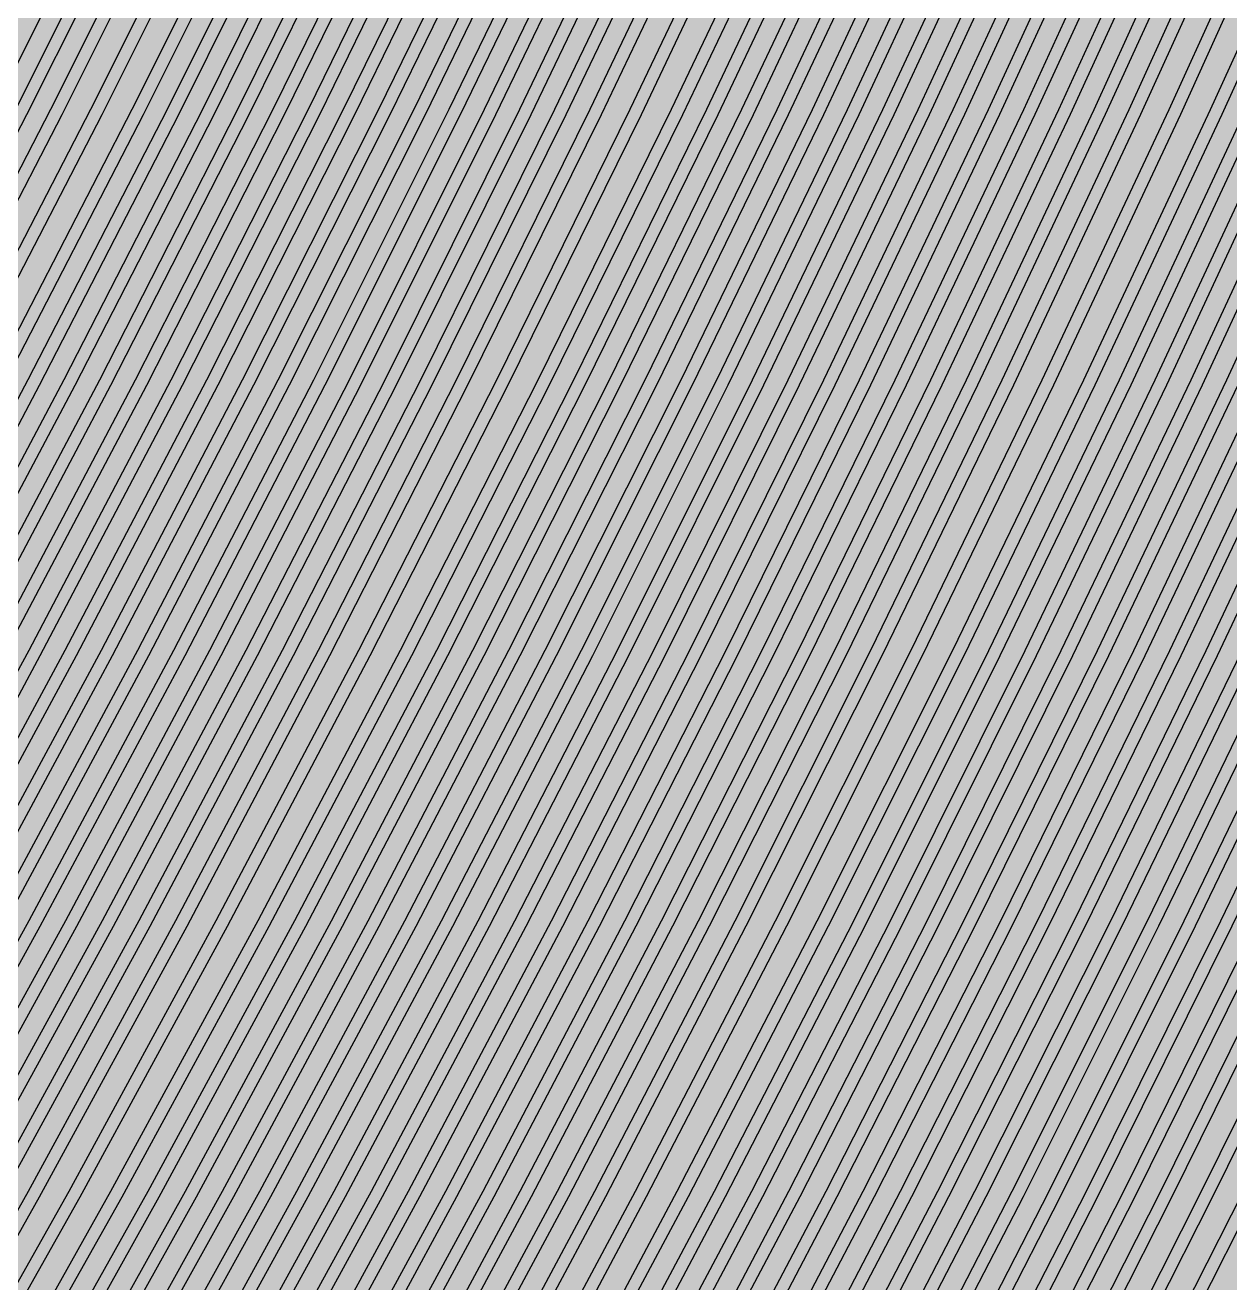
# Model space of a CAD drawing. Header units: metres. Extents: x -7231 to 10969, y -37556 to 1873.
# Drawn here: x -249.8 to -53.7, y -1606.2 to -1401.5 of the extents above; entities that cross this region are included whole.
import ezdxf

# ---------------------------------------------------------------- set-up
doc = ezdxf.new("R2010")
doc.units = ezdxf.units.M
doc.layers.add('Metal1', color=4, linetype='CONTINUOUS')
doc.layers.add('Polyimide', color=7, linetype='CONTINUOUS')

msp = doc.modelspace()

# ---------------------------------------------------------------- hatches: boundary and pattern name
at = {"layer": 'Polyimide'}
msp.add_hatch(color=7, dxfattribs=at).paths.add_polyline_path([(4065.69, -468), (4066.67, -501.99), (4068.51, -535.99), (4071.41, -569.99), (4075.54, -603.99), (4081.04, -637.99), (4088.01, -671.99), (4096.52, -705.98), (4106.62, -739.98), (4118.33, -773.98), (4131.63, -807.98), (4146.49, -841.98), (4162.87, -875.98), (4180.68, -909.97), (4199.83, -943.97), (4220.22, -977.97), (4241.73, -1011.97), (4264.21, -1045.97), (4287.52, -1079.96), (4311.51, -1113.96), (4336.01, -1147.96), (4360.86, -1181.96), (4385.88, -1215.96), (4410.89, -1249.96), (4435.74, -1283.95), (4460.24, -1317.95), (4484.23, -1351.95), (4507.54, -1385.95), (4530.02, -1419.95), (4551.53, -1453.94), (4571.92, -1487.94), (4591.07, -1521.94), (4608.88, -1555.94), (4625.26, -1589.94), (4640.12, -1623.94), (4653.42, -1657.93), (4665.13, -1691.93), (4675.23, -1725.93), (4683.74, -1759.93), (4690.71, -1793.93), (4696.21, -1827.93), (4700.34, -1861.92), (4703.24, -1895.92), (4705.08, -1929.92), (4706.06, -1963.92), (4706.44, -1997.92), (4706.5, -2031.91), (4706.5, -4793.02), (4709.95, -4838.39), (4720.22, -4882.71), (4737.08, -4924.98), (4760.13, -4964.2), (4788.85, -4999.49), (4822.58, -5030.03), (4860.53, -5055.12), (4901.85, -5074.18), (4901.85, -5074.18), (4970.68, -5105.23), (5034.7, -5145.26), (5092.76, -5193.54), (5143.8, -5249.19), (5186.89, -5311.2), (5221.24, -5378.44), (5246.23, -5449.69), (5261.41, -5523.66), (5266.5, -5599), (5261.41, -5674.34), (5246.23, -5748.31), (5221.24, -5819.56), (5186.89, -5886.8), (5143.8, -5948.81), (5092.76, -6004.46), (5034.7, -6052.74), (4970.68, -6092.77), (4901.85, -6123.82), (4860.53, -6142.88), (4822.58, -6167.97), (4788.85, -6198.51), (4760.13, -6233.8), (4737.08, -6273.02), (4720.22, -6315.29), (4709.95, -6359.61), (4706.5, -6404.98), (4706.5, -9221.52), (4709.95, -9266.88), (4720.22, -9311.21), (4737.08, -9353.47), (4760.13, -9392.7), (4788.85, -9427.98), (4822.58, -9458.52), (4860.53, -9483.61), (4901.85, -9502.67), (4970.68, -9533.72), (5034.7, -9573.75), (5092.76, -9622.03), (5143.8, -9677.68), (5186.89, -9739.69), (5221.24, -9806.94), (5246.23, -9878.19), (5261.41, -9952.16), (5266.5, -10027.49), (5261.41, -10102.83), (5246.23, -10176.8), (5221.24, -10248.05), (5186.89, -10315.3), (5143.8, -10377.31), (5092.76, -10432.96), (5034.7, -10481.24), (4970.68, -10521.27), (4901.85, -10552.32), (4860.53, -10571.38), (4822.58, -10596.46), (4788.85, -10627), (4760.13, -10662.29), (4737.08, -10701.52), (4720.22, -10743.78), (4709.95, -10788.1), (4706.5, -10833.47), (4706.5, -13650.01), (4709.95, -13695.38), (4720.22, -13739.7), (4737.08, -13781.96), (4760.13, -13821.19), (4788.85, -13856.48), (4822.58, -13887.02), (4860.53, -13912.11), (4901.85, -13931.17), (4970.68, -13962.22), (5034.7, -14002.25), (5092.76, -14050.53), (5143.8, -14106.18), (5186.89, -14168.19), (5221.24, -14235.43), (5246.23, -14306.68), (5261.41, -14380.65), (5266.5, -14455.99), (5261.41, -14531.33), (5246.23, -14605.29), (5221.24, -14676.55), (5186.89, -14743.79), (5143.8, -14805.8), (5092.76, -14861.45), (5034.7, -14909.73), (4970.68, -14949.76), (4901.85, -14980.81), (4860.53, -14999.87), (4822.58, -15024.96), (4788.85, -15055.5), (4760.13, -15090.79), (4737.08, -15130.01), (4720.22, -15172.27), (4709.95, -15216.6), (4706.5, -15261.97), (4706.5, -15455.99), (4720.95, -15750.04), (4764.14, -16041.26), (4835.68, -16326.84), (4934.86, -16604.04), (5060.74, -16870.18), (5212.09, -17122.7), (5387.47, -17359.17), (5585.18, -17577.31), (5803.32, -17775.02), (6039.79, -17950.4), (6292.31, -18101.75), (6558.45, -18227.63), (6835.65, -18326.81), (7121.23, -18398.34), (7412.45, -18441.54), (7706.5, -18455.99), (9969.01, -18455.99), (10047.42, -18459.84), (10125.08, -18471.36), (10201.23, -18490.44), (10275.15, -18516.89), (10346.12, -18550.45), (10413.46, -18590.81), (10476.52, -18637.58), (10534.69, -18690.3), (10587.41, -18748.47), (10634.18, -18811.53), (10674.54, -18878.87), (10708.11, -18949.84), (10734.56, -19023.76), (10753.63, -19099.92), (10765.15, -19177.58), (10769.01, -19255.99), (10769.01, -20895.8), (10730.24, -20951.41), (10694.6, -21009.08), (10662.21, -21068.63), (10633.17, -21129.89), (10607.55, -21192.66), (10585.45, -21256.74), (10566.93, -21321.96), (10552.05, -21388.09), (10540.84, -21454.95), (10533.35, -21522.33), (10529.6, -21590.02), (10529.6, -21657.81), (10533.35, -21725.5), (10540.84, -21792.87), (10552.05, -21859.73), (10566.93, -21925.87), (10585.45, -21991.08), (10607.55, -22055.17), (10633.17, -22117.94), (10662.21, -22179.19), (10694.6, -22238.74), (10730.24, -22296.41), (10769.01, -22352.03), (10769.01, -32454.24), (10728.74, -32510.49), (10691.72, -32568.92), (10658.05, -32629.35), (10627.85, -32691.58), (10601.2, -32755.42), (10578.21, -32820.67), (10558.93, -32887.1), (10543.44, -32954.52), (10531.77, -33022.71), (10523.97, -33091.44), (10520.07, -33160.51), (10520.07, -33229.69), (10523.97, -33298.75), (10531.77, -33367.49), (10543.44, -33435.67), (10558.93, -33503.09), (10578.21, -33569.53), (10601.2, -33634.77), (10627.85, -33698.61), (10658.05, -33760.85), (10691.72, -33821.28), (10728.74, -33879.71), (10769.01, -33935.96), (10769.01, -36556), (10765.15, -36634.41), (10753.63, -36712.07), (10734.56, -36788.23), (10708.11, -36862.15), (10674.54, -36933.12), (10634.18, -37000.46), (10587.41, -37063.51), (10534.69, -37121.69), (10476.52, -37174.41), (10413.46, -37221.18), (10346.12, -37261.54), (10275.15, -37295.1), (10201.23, -37321.55), (10125.08, -37340.63), (10047.42, -37352.15), (9969.01, -37356), (-6231.01, -37356), (-6309.42, -37352.15), (-6387.08, -37340.63), (-6463.23, -37321.55), (-6537.15, -37295.1), (-6608.12, -37261.54), (-6675.46, -37221.18), (-6738.52, -37174.41), (-6796.69, -37121.69), (-6849.41, -37063.51), (-6896.18, -37000.46), (-6936.54, -36933.12), (-6970.11, -36862.15), (-6996.56, -36788.23), (-7015.63, -36712.07), (-7027.15, -36634.41), (-7031.01, -36556), (-7031.01, -33936), (-6990.74, -33879.75), (-6953.7, -33821.31), (-6920.03, -33760.88), (-6889.82, -33698.64), (-6863.18, -33634.8), (-6840.18, -33569.55), (-6820.9, -33503.11), (-6805.4, -33435.69), (-6793.74, -33367.49), (-6785.94, -33298.75), (-6782.03, -33229.68), (-6782.03, -33160.5), (-6785.94, -33091.43), (-6793.74, -33022.69), (-6805.4, -32954.5), (-6820.9, -32887.07), (-6840.18, -32820.63), (-6863.18, -32755.39), (-6889.82, -32691.54), (-6920.03, -32629.3), (-6953.7, -32568.87), (-6990.74, -32510.43), (-7031.01, -32454.18), (-7031.01, -22364.83), (-6990.74, -22308.58), (-6953.7, -22250.14), (-6920.03, -22189.71), (-6889.82, -22127.47), (-6863.18, -22063.62), (-6840.18, -21998.38), (-6820.9, -21931.94), (-6805.4, -21864.51), (-6793.74, -21796.32), (-6785.94, -21727.58), (-6782.03, -21658.51), (-6782.03, -21589.33), (-6785.94, -21520.26), (-6793.74, -21451.52), (-6805.4, -21383.32), (-6820.9, -21315.9), (-6840.18, -21249.46), (-6863.18, -21184.21), (-6889.82, -21120.37), (-6920.03, -21058.13), (-6953.7, -20997.7), (-6990.74, -20939.26), (-7031.01, -20883.01), (-7031.01, -19255.99), (-7027.15, -19177.58), (-7015.63, -19099.92), (-6996.56, -19023.76), (-6970.11, -18949.84), (-6936.54, -18878.87), (-6896.18, -18811.53), (-6849.41, -18748.47), (-6796.69, -18690.3), (-6738.52, -18637.58), (-6675.46, -18590.81), (-6608.12, -18550.45), (-6537.15, -18516.89), (-6463.23, -18490.44), (-6387.08, -18471.36), (-6309.42, -18459.84), (-6231.01, -18455.99), (-3968.5, -18455.99), (-3674.45, -18441.54), (-3383.23, -18398.34), (-3097.65, -18326.81), (-2820.45, -18227.63), (-2554.31, -18101.75), (-2301.79, -17950.4), (-2065.32, -17775.02), (-1847.18, -17577.31), (-1649.47, -17359.17), (-1474.09, -17122.7), (-1322.74, -16870.18), (-1196.86, -16604.04), (-1097.68, -16326.84), (-1026.14, -16041.26), (-982.95, -15750.04), (-968.5, -15455.99), (-968.5, -15261.97), (-971.95, -15216.6), (-982.22, -15172.27), (-999.08, -15130.01), (-1022.13, -15090.79), (-1050.85, -15055.5), (-1084.58, -15024.96), (-1122.53, -14999.87), (-1163.85, -14980.81), (-1232.68, -14949.76), (-1296.7, -14909.73), (-1354.76, -14861.45), (-1405.8, -14805.8), (-1448.89, -14743.79), (-1483.24, -14676.55), (-1508.23, -14605.29), (-1523.41, -14531.33), (-1528.5, -14455.99), (-1523.41, -14380.65), (-1508.23, -14306.68), (-1483.24, -14235.43), (-1448.89, -14168.19), (-1405.8, -14106.18), (-1354.76, -14050.53), (-1296.7, -14002.25), (-1232.68, -13962.22), (-1163.85, -13931.17), (-1122.53, -13912.11), (-1084.58, -13887.02), (-1050.85, -13856.48), (-1022.13, -13821.19), (-999.08, -13781.96), (-982.22, -13739.7), (-971.95, -13695.38), (-968.5, -13650.01), (-968.5, -12309.64), (-971.95, -12264.27), (-982.22, -12219.94), (-999.08, -12177.68), (-1022.13, -12138.46), (-1050.85, -12103.17), (-1084.58, -12072.63), (-1122.53, -12047.54), (-1163.85, -12028.48), (-1232.68, -11997.43), (-1296.7, -11957.4), (-1354.76, -11909.12), (-1405.8, -11853.47), (-1448.89, -11791.46), (-1483.24, -11724.22), (-1508.23, -11652.96), (-1523.41, -11579), (-1528.5, -11503.66), (-1523.41, -11428.32), (-1508.23, -11354.35), (-1483.24, -11283.1), (-1448.89, -11215.86), (-1405.8, -11153.85), (-1354.76, -11098.2), (-1296.7, -11049.92), (-1232.68, -11009.89), (-1163.85, -10978.84), (-1122.53, -10959.78), (-1084.58, -10934.69), (-1050.85, -10904.15), (-1022.13, -10868.86), (-999.08, -10829.63), (-982.22, -10787.37), (-971.95, -10743.05), (-968.5, -10697.68), (-968.5, -9357.31), (-971.95, -9311.94), (-982.22, -9267.62), (-999.08, -9225.35), (-1022.13, -9186.13), (-1050.85, -9150.84), (-1084.58, -9120.3), (-1122.53, -9095.21), (-1163.85, -9076.15), (-1163.85, -9076.15), (-1232.68, -9045.1), (-1296.7, -9005.07), (-1354.76, -8956.79), (-1405.8, -8901.14), (-1448.89, -8839.13), (-1483.24, -8771.89), (-1508.23, -8700.64), (-1523.41, -8626.67), (-1528.5, -8551.33), (-1523.41, -8475.99), (-1508.23, -8402.02), (-1483.24, -8330.77), (-1448.89, -8263.53), (-1405.8, -8201.52), (-1354.76, -8145.87), (-1296.7, -8097.59), (-1232.68, -8057.56), (-1163.85, -8026.51), (-1163.85, -8026.51), (-1122.53, -8007.45), (-1084.58, -7982.36), (-1050.85, -7951.82), (-1022.13, -7916.53), (-999.08, -7877.31), (-982.22, -7835.04), (-971.95, -7790.72), (-968.5, -7745.35), (-968.5, -6404.98), (-971.95, -6359.61), (-982.22, -6315.29), (-999.08, -6273.02), (-1022.13, -6233.8), (-1050.85, -6198.51), (-1084.58, -6167.97), (-1122.53, -6142.88), (-1163.85, -6123.82), (-1163.85, -6123.82), (-1232.68, -6092.77), (-1296.7, -6052.74), (-1354.76, -6004.46), (-1405.8, -5948.81), (-1448.89, -5886.8), (-1483.24, -5819.56), (-1508.23, -5748.31), (-1523.41, -5674.34), (-1528.5, -5599), (-1523.41, -5523.66), (-1508.23, -5449.69), (-1483.24, -5378.44), (-1448.89, -5311.2), (-1405.8, -5249.19), (-1354.76, -5193.54), (-1296.7, -5145.26), (-1232.68, -5105.23), (-1163.85, -5074.18), (-1163.85, -5074.18), (-1122.53, -5055.12), (-1084.58, -5030.03), (-1050.85, -4999.49), (-1022.13, -4964.2), (-999.08, -4924.98), (-982.22, -4882.71), (-971.95, -4838.39), (-968.5, -4793.02), (-968.5, -2031.91), (-968.44, -1997.92), (-968.06, -1963.92), (-967.05, -1929.92), (-965.18, -1895.92), (-962.22, -1861.92), (-958.01, -1827.93), (-952.41, -1793.93), (-945.31, -1759.93), (-936.64, -1725.93), (-926.35, -1691.93), (-914.43, -1657.93), (-900.88, -1623.94), (-885.74, -1589.94), (-869.05, -1555.94), (-850.91, -1521.94), (-831.4, -1487.94), (-810.63, -1453.94), (-788.72, -1419.95), (-765.82, -1385.95), (-742.07, -1351.95), (-717.63, -1317.95), (-692.67, -1283.95), (-667.36, -1249.96), (-641.88, -1215.96), (-616.39, -1181.96), (-591.08, -1147.96), (-566.12, -1113.96), (-541.68, -1079.96), (-517.93, -1045.97), (-495.03, -1011.97), (-473.12, -977.97), (-452.35, -943.97), (-432.84, -909.97), (-414.7, -875.98), (-398.01, -841.98), (-382.87, -807.98), (-369.32, -773.98), (-357.4, -739.98), (-347.11, -705.98), (-338.44, -671.99), (-331.34, -637.99), (-325.74, -603.99), (-321.53, -569.99), (-318.57, -535.99), (-316.7, -501.99), (-315.69, -468), (-315.31, -434), (-315.25, -400), (-315.25, 401), (-315.25, 451), (-315.25, 1644), (-270.25, 1644), (-270.03, 1637.13), (-269.35, 1630.29), (-268.23, 1623.52), (-266.67, 1616.82), (-264.68, 1610.25), (-262.26, 1603.82), (-259.42, 1597.56), (-256.18, 1591.5), (-252.55, 1585.67), (-248.55, 1580.08), (-244.19, 1574.77), (-239.5, 1569.75), (-234.48, 1565.06), (-229.17, 1560.7), (-223.58, 1556.7), (-217.75, 1553.07), (-211.69, 1549.83), (-205.43, 1546.99), (-199, 1544.57), (-192.43, 1542.58), (-185.73, 1541.02), (-178.96, 1539.9), (-172.12, 1539.22), (-165.25, 1539), (-158.38, 1539.22), (-151.54, 1539.9), (-144.77, 1541.02), (-138.07, 1542.58), (-131.5, 1544.57), (-125.07, 1546.99), (-118.81, 1549.83), (-112.75, 1553.07), (-106.92, 1556.7), (-101.33, 1560.7), (-96.02, 1565.06), (-91, 1569.75), (-86.31, 1574.77), (-81.95, 1580.08), (-77.95, 1585.67), (-74.32, 1591.5), (-71.08, 1597.56), (-68.24, 1603.82), (-65.82, 1610.25), (-63.83, 1616.82), (-62.27, 1623.52), (-61.15, 1630.29), (-60.47, 1637.13), (-60.25, 1644), (1853, 1644), (1853, 1573), (3815.25, 1573), (3815.46, 1579.54), (3816.11, 1586.05), (3817.17, 1592.51), (3818.66, 1598.88), (3820.56, 1605.14), (3822.86, 1611.27), (3825.56, 1617.23), (3828.65, 1623), (3832.1, 1628.56), (3835.91, 1633.88), (3840.07, 1638.93), (3844.54, 1643.71), (3849.32, 1648.18), (3854.37, 1652.34), (3859.69, 1656.15), (3865.25, 1659.6), (3871.02, 1662.69), (3876.98, 1665.39), (3883.11, 1667.69), (3889.37, 1669.59), (3895.74, 1671.08), (3902.2, 1672.14), (3908.71, 1672.79), (3915.25, 1673), (3921.79, 1672.79), (3928.3, 1672.14), (3934.76, 1671.08), (3941.13, 1669.59), (3947.39, 1667.69), (3953.52, 1665.39), (3959.48, 1662.69), (3965.25, 1659.6), (3970.81, 1656.15), (3976.13, 1652.34), (3981.18, 1648.18), (3985.96, 1643.71), (3990.43, 1638.93), (3994.59, 1633.88), (3998.4, 1628.56), (4001.85, 1623), (4004.94, 1617.23), (4007.64, 1611.27), (4009.94, 1605.14), (4011.84, 1598.88), (4013.33, 1592.51), (4014.39, 1586.05), (4015.04, 1579.54), (4015.25, 1573), (4065.25, 1573), (4065.25, 451), (4065.25, 401), (4065.25, -400), (4065.31, -434), (4065.69, -468)])

# ---------------------------------------------------------------- linework, layer by layer
at = {"layer": 'Metal1'}
for points in [[(-627.5, -16631.91), (-627.5, -2031.62), (-598.87, -1987.35), (-570.41, -1943.33), (-541.94, -1899.31), (-513.48, -1855.3), (-485.01, -1811.28), (-456.55, -1767.26), (-428.14, -1723.24), (-400.42, -1679.24), (-373.54, -1635.23), (-347.49, -1591.22), (-322.25, -1547.21), (-297.82, -1503.21), (-274.18, -1459.2), (-251.33, -1415.19), (-229.25, -1371.19)], [(-620.5, -16631.91), (-620.5, -2031.62), (-591.97, -1987.35), (-563.6, -1943.33), (-535.23, -1899.32), (-506.86, -1855.3), (-478.49, -1811.28), (-450.12, -1767.26), (-421.81, -1723.24), (-394.19, -1679.24), (-367.4, -1635.23), (-341.43, -1591.22), (-316.28, -1547.21), (-291.93, -1503.21), (-268.37, -1459.2), (-245.6, -1415.19), (-223.59, -1371.19)], [(-613.5, -16631.91), (-613.5, -2031.62), (-585.01, -1987.35), (-556.68, -1943.34), (-528.35, -1899.32), (-500.02, -1855.3), (-471.68, -1811.28), (-443.35, -1767.26), (-415.08, -1723.25), (-387.49, -1679.24), (-360.74, -1635.23), (-334.81, -1591.22), (-309.69, -1547.22), (-285.38, -1503.21), (-261.85, -1459.2), (-239.1, -1415.19), (-217.13, -1371.19)], [(-606.5, -16631.91), (-606.5, -2031.62), (-578.03, -1987.35), (-549.72, -1943.34), (-521.41, -1899.32), (-493.09, -1855.3), (-464.78, -1811.28), (-436.47, -1767.26), (-408.22, -1723.25), (-380.65, -1679.24), (-353.91, -1635.23), (-328, -1591.22), (-302.9, -1547.22), (-278.6, -1503.21), (-255.09, -1459.2), (-232.36, -1415.2), (-210.39, -1371.19)], [(-599.5, -16631.91), (-599.5, -2031.62), (-571.13, -1987.36), (-542.91, -1943.34), (-514.69, -1899.32), (-486.48, -1855.3), (-458.26, -1811.28), (-430.05, -1767.26), (-401.89, -1723.25), (-374.41, -1679.24), (-347.77, -1635.23), (-321.94, -1591.22), (-296.93, -1547.22), (-272.71, -1503.21), (-249.28, -1459.2), (-226.62, -1415.2), (-204.74, -1371.19)], [(-592.5, -16631.91), (-592.5, -2031.62), (-564.22, -1987.36), (-536.1, -1943.34), (-507.98, -1899.32), (-479.86, -1855.3), (-451.74, -1811.28), (-423.62, -1767.26), (-395.56, -1723.25), (-368.18, -1679.24), (-341.62, -1635.23), (-315.88, -1591.23), (-290.95, -1547.22), (-266.82, -1503.21), (-243.47, -1459.2), (-220.89, -1415.2), (-199.08, -1371.19)], [(-585.5, -16631.91), (-585.5, -2031.62), (-557.32, -1987.36), (-529.29, -1943.34), (-501.27, -1899.32), (-473.25, -1855.3), (-445.22, -1811.28), (-417.2, -1767.26), (-389.23, -1723.25), (-361.94, -1679.24), (-335.48, -1635.23), (-309.83, -1591.23), (-284.98, -1547.22), (-260.93, -1503.21), (-237.66, -1459.21), (-215.16, -1415.2), (-193.42, -1371.19)], [(-578.5, -16631.91), (-578.5, -2031.62), (-550.42, -1987.36), (-522.49, -1943.34), (-494.56, -1899.32), (-466.63, -1855.3), (-438.7, -1811.28), (-410.77, -1767.27), (-382.9, -1723.25), (-355.71, -1679.24), (-329.33, -1635.24), (-303.77, -1591.23), (-279.01, -1547.22), (-255.04, -1503.21), (-231.85, -1459.21), (-209.43, -1415.2), (-187.76, -1371.19)], [(-571.5, -16631.91), (-571.5, -2031.63), (-543.51, -1987.36), (-515.68, -1943.34), (-487.85, -1899.32), (-460.01, -1855.3), (-432.18, -1811.28), (-404.35, -1767.27), (-376.58, -1723.25), (-349.47, -1679.24), (-323.19, -1635.24), (-297.72, -1591.23), (-273.04, -1547.22), (-249.15, -1503.21), (-226.04, -1459.21), (-203.69, -1415.2), (-182.1, -1371.19)], [(-564.5, -16631.91), (-564.5, -2031.63), (-536.61, -1987.36), (-508.87, -1943.34), (-481.14, -1899.32), (-453.4, -1855.31), (-425.66, -1811.29), (-397.93, -1767.27), (-370.25, -1723.25), (-343.24, -1679.24), (-317.04, -1635.24), (-291.66, -1591.23), (-267.07, -1547.22), (-243.26, -1503.22), (-220.23, -1459.21), (-197.96, -1415.2), (-176.44, -1371.2)], [(-557.5, -16631.91), (-557.5, -2031.63), (-529.71, -1987.36), (-502.07, -1943.34), (-474.42, -1899.33), (-446.78, -1855.31), (-419.14, -1811.29), (-391.5, -1767.27), (-363.92, -1723.25), (-337, -1679.25), (-310.9, -1635.24), (-285.6, -1591.23), (-261.1, -1547.22), (-237.37, -1503.22), (-214.42, -1459.21), (-192.23, -1415.2), (-170.78, -1371.2)], [(-550.5, -16631.91), (-550.5, -2031.63), (-522.8, -1987.37), (-495.26, -1943.35), (-467.71, -1899.33), (-440.17, -1855.31), (-412.62, -1811.29), (-385.08, -1767.27), (-357.59, -1723.26), (-330.77, -1679.25), (-304.76, -1635.24), (-279.55, -1591.23), (-255.13, -1547.23), (-231.48, -1503.22), (-208.61, -1459.21), (-186.49, -1415.2), (-165.13, -1371.2)], [(-543.5, -16631.91), (-543.5, -2031.63), (-515.9, -1987.37), (-488.45, -1943.35), (-461, -1899.33), (-433.55, -1855.31), (-406.1, -1811.29), (-378.65, -1767.27), (-351.26, -1723.26), (-324.53, -1679.25), (-298.61, -1635.24), (-273.49, -1591.23), (-249.15, -1547.23), (-225.59, -1503.22), (-202.8, -1459.21), (-180.76, -1415.21), (-159.47, -1371.2)], [(-536.5, -16631.91), (-536.5, -2031.63), (-509, -1987.37), (-481.64, -1943.35), (-454.29, -1899.33), (-426.94, -1855.31), (-399.58, -1811.29), (-372.23, -1767.27), (-344.94, -1723.26), (-318.3, -1679.25), (-292.47, -1635.24), (-267.43, -1591.24), (-243.18, -1547.23), (-219.71, -1503.22), (-196.99, -1459.21), (-175.03, -1415.21), (-153.81, -1371.2)], [(-529.5, -16631.91), (-529.5, -2031.63), (-502.09, -1987.37), (-474.84, -1943.35), (-447.58, -1899.33), (-420.32, -1855.31), (-393.06, -1811.29), (-365.81, -1767.27), (-338.61, -1723.26), (-312.06, -1679.25), (-286.32, -1635.24), (-261.38, -1591.24), (-237.21, -1547.23), (-213.82, -1503.22), (-191.18, -1459.22), (-169.3, -1415.21), (-148.15, -1371.2)], [(-522.5, -16631.91), (-522.5, -2031.63), (-495.19, -1987.37), (-468.03, -1943.35), (-440.87, -1899.33), (-413.71, -1855.31), (-386.54, -1811.29), (-359.38, -1767.28), (-332.28, -1723.26), (-305.83, -1679.25), (-280.18, -1635.25), (-255.32, -1591.24), (-231.24, -1547.23), (-207.93, -1503.22), (-185.37, -1459.22), (-163.56, -1415.21), (-142.49, -1371.2)], [(-515.5, -16631.91), (-515.5, -2031.63), (-488.29, -1987.37), (-461.22, -1943.35), (-434.15, -1899.33), (-407.09, -1855.31), (-380.02, -1811.3), (-352.96, -1767.28), (-325.95, -1723.26), (-299.59, -1679.25), (-274.03, -1635.25), (-249.26, -1591.24), (-225.27, -1547.23), (-202.04, -1503.23), (-179.56, -1459.22), (-157.83, -1415.21), (-136.83, -1371.2)], [(-508.5, -16631.91), (-508.5, -2031.63), (-481.32, -1987.37), (-454.3, -1943.35), (-427.27, -1899.33), (-400.24, -1855.32), (-373.22, -1811.3), (-346.19, -1767.28), (-319.22, -1723.26), (-292.9, -1679.25), (-267.38, -1635.25), (-242.64, -1591.24), (-218.68, -1547.23), (-195.48, -1503.23), (-173.04, -1459.22), (-151.34, -1415.21), (-130.37, -1371.2)], [(-501.5, -16631.91), (-501.5, -2031.63), (-474.34, -1987.37), (-447.34, -1943.35), (-420.33, -1899.33), (-393.32, -1855.32), (-366.31, -1811.3), (-339.3, -1767.28), (-312.35, -1723.26), (-286.05, -1679.26), (-260.55, -1635.25), (-235.83, -1591.24), (-211.88, -1547.23), (-188.7, -1503.23), (-166.28, -1459.22), (-144.59, -1415.21), (-123.64, -1371.21)], [(-494.5, -16631.91), (-494.5, -2031.63), (-467.44, -1987.37), (-440.53, -1943.35), (-413.62, -1899.34), (-386.7, -1855.32), (-359.79, -1811.3), (-332.88, -1767.28), (-306.03, -1723.27), (-279.82, -1679.26), (-254.4, -1635.25), (-229.77, -1591.24), (-205.91, -1547.23), (-182.81, -1503.23), (-160.47, -1459.22), (-138.86, -1415.21), (-117.98, -1371.21)], [(-487.5, -16631.91), (-487.5, -2031.63), (-460.54, -1987.38), (-433.72, -1943.36), (-406.9, -1899.34), (-380.09, -1855.32), (-353.27, -1811.3), (-326.46, -1767.28), (-299.7, -1723.27), (-273.58, -1679.26), (-248.26, -1635.25), (-223.71, -1591.24), (-199.94, -1547.24), (-176.92, -1503.23), (-154.66, -1459.22), (-133.13, -1415.21), (-112.32, -1371.21)], [(-480.5, -16631.91), (-480.5, -2031.63), (-453.63, -1987.38), (-426.91, -1943.36), (-400.19, -1899.34), (-373.47, -1855.32), (-346.75, -1811.3), (-320.03, -1767.28), (-293.37, -1723.27), (-267.35, -1679.26), (-242.11, -1635.25), (-217.66, -1591.24), (-193.97, -1547.24), (-171.04, -1503.23), (-148.85, -1459.22), (-127.39, -1415.22), (-106.66, -1371.21)], [(-473.5, -16631.91), (-473.5, -2031.64), (-446.73, -1987.38), (-420.11, -1943.36), (-393.48, -1899.34), (-366.86, -1855.32), (-340.23, -1811.3), (-313.61, -1767.28), (-287.04, -1723.27), (-261.11, -1679.26), (-235.97, -1635.25), (-211.6, -1591.25), (-188, -1547.24), (-165.15, -1503.23), (-143.04, -1459.22), (-121.66, -1415.22), (-101.01, -1371.21)], [(-466.5, -16631.91), (-466.5, -2031.64), (-439.83, -1987.38), (-413.3, -1943.36), (-386.77, -1899.34), (-360.24, -1855.32), (-333.71, -1811.3), (-307.18, -1767.28), (-280.71, -1723.27), (-254.88, -1679.26), (-229.83, -1635.25), (-205.55, -1591.25), (-182.03, -1547.24), (-159.26, -1503.23), (-137.23, -1459.23), (-115.93, -1415.22), (-95.35, -1371.21)], [(-459.5, -16631.91), (-459.5, -2031.64), (-432.92, -1987.38), (-406.49, -1943.36), (-380.06, -1899.34), (-353.63, -1855.32), (-327.19, -1811.3), (-300.76, -1767.29), (-274.38, -1723.27), (-248.64, -1679.26), (-223.68, -1635.26), (-199.49, -1591.25), (-176.05, -1547.24), (-153.37, -1503.23), (-131.42, -1459.23), (-110.19, -1415.22), (-89.69, -1371.21)], [(-452.5, -16631.91), (-452.5, -2031.64), (-426.02, -1987.38), (-399.68, -1943.36), (-373.35, -1899.34), (-347.01, -1855.33), (-320.67, -1811.31), (-294.34, -1767.29), (-268.06, -1723.27), (-242.41, -1679.26), (-217.54, -1635.26), (-193.43, -1591.25), (-170.08, -1547.24), (-147.48, -1503.24), (-125.61, -1459.23), (-104.46, -1415.22), (-84.03, -1371.21)], [(-445.5, -16631.91), (-445.5, -2031.64), (-419.12, -1987.38), (-392.88, -1943.36), (-366.64, -1899.35), (-340.39, -1855.33), (-314.15, -1811.31), (-287.91, -1767.29), (-261.73, -1723.27), (-236.17, -1679.27), (-211.39, -1635.26), (-187.38, -1591.25), (-164.11, -1547.24), (-141.59, -1503.24), (-119.8, -1459.23), (-98.73, -1415.22), (-78.37, -1371.22)], [(-438.5, -16631.91), (-438.5, -2031.64), (-412.21, -1987.38), (-386.07, -1943.37), (-359.92, -1899.35), (-333.78, -1855.33), (-307.63, -1811.31), (-281.49, -1767.29), (-255.4, -1723.28), (-229.94, -1679.27), (-205.25, -1635.26), (-181.32, -1591.25), (-158.14, -1547.24), (-135.7, -1503.24), (-113.99, -1459.23), (-93, -1415.22), (-72.71, -1371.22)], [(-431.5, -16631.91), (-431.5, -2031.64), (-405.31, -1987.39), (-379.26, -1943.37), (-353.21, -1899.35), (-327.16, -1855.33), (-301.11, -1811.31), (-275.06, -1767.29), (-249.07, -1723.28), (-223.7, -1679.27), (-199.1, -1635.26), (-175.26, -1591.25), (-152.17, -1547.25), (-129.81, -1503.24), (-108.18, -1459.23), (-87.26, -1415.22), (-67.06, -1371.22)], [(-424.5, -16631.91), (-424.5, -2031.64), (-398.41, -1987.39), (-372.45, -1943.37), (-346.5, -1899.35), (-320.55, -1855.33), (-294.59, -1811.31), (-268.64, -1767.29), (-242.74, -1723.28), (-217.47, -1679.27), (-192.96, -1635.26), (-169.21, -1591.25), (-146.2, -1547.25), (-123.92, -1503.24), (-102.37, -1459.23), (-81.53, -1415.23), (-61.4, -1371.22)], [(-417.5, -16631.91), (-417.5, -2031.64), (-391.5, -1987.39), (-365.65, -1943.37), (-339.79, -1899.35), (-313.93, -1855.33), (-288.07, -1811.31), (-262.22, -1767.29), (-236.41, -1723.28), (-211.23, -1679.27), (-186.81, -1635.26), (-163.15, -1591.26), (-140.22, -1547.25), (-118.03, -1503.24), (-96.56, -1459.23), (-75.8, -1415.23), (-55.74, -1371.22)], [(-410.5, -16631.91), (-410.5, -2031.64), (-384.6, -1987.39), (-358.84, -1943.37), (-333.08, -1899.35), (-307.32, -1855.33), (-281.55, -1811.31), (-255.79, -1767.3), (-230.09, -1723.28), (-205, -1679.27), (-180.67, -1635.27), (-157.09, -1591.26), (-134.25, -1547.25), (-112.14, -1503.24), (-90.75, -1459.24), (-70.07, -1415.23), (-50.08, -1371.22)], [(-403.5, -16631.91), (-403.5, -2031.64), (-377.64, -1987.39), (-351.92, -1943.37), (-326.19, -1899.35), (-300.47, -1855.33), (-274.75, -1811.31), (-249.02, -1767.3), (-223.35, -1723.28), (-198.3, -1679.27), (-174.01, -1635.27), (-150.47, -1591.26), (-127.66, -1547.25), (-105.59, -1503.24), (-84.23, -1459.24), (-63.57, -1415.23), (-43.62, -1371.22)], [(-396.5, -16631.91), (-396.5, -2031.64), (-370.66, -1987.39), (-344.96, -1943.37), (-319.25, -1899.35), (-293.55, -1855.33), (-267.84, -1811.32), (-242.14, -1767.3), (-216.49, -1723.28), (-191.46, -1679.27), (-167.18, -1635.27), (-143.66, -1591.26), (-120.87, -1547.25), (-98.81, -1503.24), (-77.46, -1459.24), (-56.83, -1415.23), (-36.89, -1371.22)], [(-389.5, -16631.91), (-389.5, -2031.64), (-363.76, -1987.39), (-338.15, -1943.37), (-312.54, -1899.35), (-286.93, -1855.34), (-261.32, -1811.32), (-235.71, -1767.3), (-210.16, -1723.28), (-185.22, -1679.27), (-161.04, -1635.27), (-137.6, -1591.26), (-114.9, -1547.25), (-92.92, -1503.25), (-71.65, -1459.24), (-51.09, -1415.23), (-31.23, -1371.22)], [(-382.5, -16631.91), (-382.5, -2031.65), (-356.85, -1987.39), (-331.34, -1943.38), (-305.83, -1899.36), (-280.32, -1855.34), (-254.8, -1811.32), (-229.29, -1767.3), (-203.83, -1723.29), (-178.99, -1679.28), (-154.89, -1635.27), (-131.54, -1591.26), (-108.93, -1547.25), (-87.03, -1503.25), (-65.84, -1459.24), (-45.36, -1415.23), (-25.57, -1371.22)], [(-375.5, -16631.91), (-375.5, -2031.65), (-349.95, -1987.4), (-324.53, -1943.38), (-299.12, -1899.36), (-273.7, -1855.34), (-248.28, -1811.32), (-222.87, -1767.3), (-197.5, -1723.29), (-172.75, -1679.28), (-148.75, -1635.27), (-125.49, -1591.26), (-102.95, -1547.26), (-81.14, -1503.25), (-60.03, -1459.24), (-39.63, -1415.23), (-19.91, -1371.23)], [(-368.5, -16631.91), (-368.5, -2031.65), (-343.05, -1987.4), (-317.73, -1943.38), (-292.4, -1899.36), (-267.08, -1855.34), (-241.76, -1811.32), (-216.44, -1767.3), (-191.18, -1723.29), (-166.52, -1679.28), (-142.61, -1635.27), (-119.43, -1591.26), (-96.98, -1547.26), (-75.25, -1503.25), (-54.22, -1459.24), (-33.89, -1415.23), (-14.25, -1371.23)], [(-361.5, -16631.91), (-361.5, -2031.65), (-336.14, -1987.4), (-310.92, -1943.38), (-285.69, -1899.36), (-260.47, -1855.34), (-235.24, -1811.32), (-210.02, -1767.3), (-184.85, -1723.29), (-160.28, -1679.28), (-136.46, -1635.27), (-113.38, -1591.27), (-91.01, -1547.26), (-69.36, -1503.25), (-48.41, -1459.24), (-28.16, -1415.24), (-8.59, -1371.23)], [(-354.5, -16631.91), (-354.5, -2031.65), (-329.24, -1987.4), (-304.11, -1943.38), (-278.98, -1899.36), (-253.85, -1855.34), (-228.72, -1811.32), (-203.6, -1767.3), (-178.52, -1723.29), (-154.05, -1679.28), (-130.32, -1635.27), (-107.32, -1591.27), (-85.04, -1547.26), (-63.47, -1503.25), (-42.6, -1459.24), (-22.43, -1415.24), (-2.93, -1371.23)], [(-347.5, -16631.91), (-347.5, -2031.65), (-322.34, -1987.4), (-297.3, -1943.38), (-272.27, -1899.36), (-247.24, -1855.34), (-222.2, -1811.33), (-197.17, -1767.31), (-172.19, -1723.29), (-147.81, -1679.28), (-124.17, -1635.28), (-101.26, -1591.27), (-79.07, -1547.26), (-57.58, -1503.25), (-36.8, -1459.25), (-16.7, -1415.24), (2.72, -1371.23)], [(-340.5, -16631.91), (-340.5, -2031.65), (-315.43, -1987.4), (-290.5, -1943.38), (-265.56, -1899.36), (-240.62, -1855.35), (-215.68, -1811.33), (-190.75, -1767.31), (-165.86, -1723.29), (-141.58, -1679.28), (-118.03, -1635.28), (-95.21, -1591.27), (-73.1, -1547.26), (-51.69, -1503.25), (-30.99, -1459.25), (-10.96, -1415.24), (8.38, -1371.23)], [(-333.5, -16631.91), (-333.5, -2031.65), (-308.53, -1987.4), (-283.69, -1943.39), (-258.85, -1899.37), (-234.01, -1855.35), (-209.16, -1811.33), (-184.32, -1767.31), (-159.53, -1723.3), (-135.34, -1679.29), (-111.88, -1635.28), (-89.15, -1591.27), (-67.13, -1547.26), (-45.8, -1503.26), (-25.18, -1459.25), (-5.23, -1415.24), (14.04, -1371.23)], [(-326.5, -16631.91), (-326.5, -2031.65), (-301.63, -1987.41), (-276.88, -1943.39), (-252.14, -1899.37), (-227.39, -1855.35), (-202.64, -1811.33), (-177.9, -1767.31), (-153.21, -1723.3), (-129.11, -1679.29), (-105.74, -1635.28), (-83.09, -1591.27), (-61.15, -1547.26), (-39.91, -1503.26), (-19.37, -1459.25), (0.5, -1415.24), (19.7, -1371.23)], [(-319.5, -16631.91), (-319.5, -2031.65), (-294.72, -1987.41), (-270.07, -1943.39), (-245.42, -1899.37), (-220.77, -1855.35), (-196.12, -1811.33), (-171.48, -1767.31), (-146.88, -1723.3), (-122.87, -1679.29), (-99.6, -1635.28), (-77.04, -1591.27), (-55.18, -1547.27), (-34.03, -1503.26), (-13.56, -1459.25), (6.24, -1415.24), (25.36, -1371.24)], [(-312.5, -16631.91), (-312.5, -2031.65), (-287.82, -1987.41), (-263.27, -1943.39), (-238.71, -1899.37), (-214.16, -1855.35), (-189.6, -1811.33), (-165.05, -1767.31), (-140.55, -1723.3), (-116.64, -1679.29), (-93.45, -1635.28), (-70.98, -1591.28), (-49.21, -1547.27), (-28.14, -1503.26), (-7.75, -1459.25), (11.97, -1415.24), (31.02, -1371.24)], [(-305.5, -16631.91), (-305.5, -2031.66), (-280.92, -1987.41), (-256.46, -1943.39), (-232, -1899.37), (-207.54, -1855.35), (-183.09, -1811.33), (-158.63, -1767.32), (-134.22, -1723.3), (-110.4, -1679.29), (-87.31, -1635.28), (-64.92, -1591.28), (-43.24, -1547.27), (-22.25, -1503.26), (-1.94, -1459.25), (17.7, -1415.25), (36.67, -1371.24)], [(-298.5, -16631.91), (-298.5, -2031.66), (-273.95, -1987.41), (-249.54, -1943.39), (-225.12, -1899.37), (-200.7, -1855.35), (-176.28, -1811.33), (-151.86, -1767.32), (-127.49, -1723.3), (-103.71, -1679.29), (-80.65, -1635.28), (-58.3, -1591.28), (-36.65, -1547.27), (-15.69, -1503.26), (4.59, -1459.25), (24.19, -1415.25), (43.14, -1371.24)], [(-291.5, -16631.91), (-291.5, -2031.66), (-266.97, -1987.41), (-242.57, -1943.39), (-218.17, -1899.37), (-193.77, -1855.35), (-169.37, -1811.33), (-144.97, -1767.32), (-120.62, -1723.3), (-96.86, -1679.29), (-73.82, -1635.28), (-51.49, -1591.28), (-29.86, -1547.27), (-8.91, -1503.26), (11.35, -1459.25), (30.94, -1415.25), (49.87, -1371.24)], [(-233.11, -1372.07), (-255.28, -1416.1), (-278.23, -1460.14), (-301.96, -1504.17), (-326.48, -1548.2), (-351.82, -1592.23), (-377.97, -1636.26), (-404.96, -1680.29), (-432.79, -1724.32), (-461.29, -1768.34), (-489.85, -1812.36), (-518.42, -1856.38), (-546.98, -1900.4), (-575.54, -1944.42), (-604.1, -1988.44), (-632.5, -2032.21), (-632.5, -16631.91)], [(-227.45, -1372.07), (-249.55, -1416.1), (-272.42, -1460.13), (-296.07, -1504.17), (-320.51, -1548.2), (-345.76, -1592.23), (-371.83, -1636.26), (-398.72, -1680.29), (-426.46, -1724.32), (-454.87, -1768.34), (-483.33, -1812.36), (-511.8, -1856.38), (-540.26, -1900.4), (-568.73, -1944.42), (-597.19, -1988.44), (-625.5, -2032.21), (-625.5, -16631.91)], [(-221.79, -1372.07), (-243.81, -1416.1), (-266.6, -1460.13), (-290.18, -1504.16), (-314.54, -1548.2), (-339.7, -1592.23), (-365.68, -1636.26), (-392.49, -1680.29), (-420.13, -1724.32), (-448.44, -1768.34), (-476.81, -1812.36), (-505.18, -1856.38), (-533.55, -1900.4), (-561.92, -1944.42), (-590.29, -1988.44), (-618.5, -2032.21), (-618.5, -16631.91)], [(-215.33, -1372.07), (-237.32, -1416.1), (-260.08, -1460.13), (-283.62, -1504.16), (-307.95, -1548.19), (-333.08, -1592.23), (-359.02, -1636.26), (-385.79, -1680.29), (-413.39, -1724.32), (-441.67, -1768.34), (-470, -1812.36), (-498.33, -1856.38), (-526.67, -1900.4), (-555, -1944.42), (-583.33, -1988.44), (-611.5, -2032.21), (-611.5, -16631.91)], [(-208.6, -1372.07), (-230.57, -1416.1), (-253.32, -1460.13), (-276.84, -1504.16), (-301.15, -1548.19), (-326.27, -1592.23), (-352.19, -1636.26), (-378.94, -1680.29), (-406.53, -1724.32), (-434.79, -1768.34), (-463.1, -1812.36), (-491.41, -1856.38), (-519.72, -1900.4), (-548.03, -1944.42), (-576.35, -1988.44), (-604.5, -2032.21), (-604.5, -16631.91)], [(-202.94, -1372.07), (-224.84, -1416.1), (-247.51, -1460.13), (-270.95, -1504.16), (-295.18, -1548.19), (-320.21, -1592.22), (-346.05, -1636.26), (-372.71, -1680.29), (-400.2, -1724.32), (-428.36, -1768.34), (-456.58, -1812.36), (-484.79, -1856.38), (-513.01, -1900.4), (-541.23, -1944.42), (-569.44, -1988.44), (-597.5, -2032.21), (-597.5, -16631.91)], [(-197.28, -1372.07), (-219.11, -1416.1), (-241.7, -1460.13), (-265.06, -1504.16), (-289.21, -1548.19), (-314.15, -1592.22), (-339.9, -1636.25), (-366.47, -1680.28), (-393.87, -1724.31), (-421.94, -1768.34), (-450.06, -1812.36), (-478.18, -1856.38), (-506.3, -1900.4), (-534.42, -1944.41), (-562.54, -1988.43), (-590.5, -2032.21), (-590.5, -16631.91)], [(-191.62, -1372.07), (-213.37, -1416.1), (-235.88, -1460.13), (-259.17, -1504.16), (-283.23, -1548.19), (-308.09, -1592.22), (-333.76, -1636.25), (-360.23, -1680.28), (-387.54, -1724.31), (-415.51, -1768.34), (-443.53, -1812.36), (-471.56, -1856.38), (-499.58, -1900.39), (-527.61, -1944.41), (-555.63, -1988.43), (-583.5, -2032.21), (-583.5, -16631.91)], [(-185.96, -1372.06), (-207.64, -1416.1), (-230.07, -1460.13), (-253.28, -1504.16), (-277.26, -1548.19), (-302.04, -1592.22), (-327.61, -1636.25), (-354, -1680.28), (-381.21, -1724.31), (-409.08, -1768.34), (-437.01, -1812.36), (-464.94, -1856.37), (-492.87, -1900.39), (-520.8, -1944.41), (-548.73, -1988.43), (-576.5, -2032.21), (-576.5, -16631.91)], [(-180.3, -1372.06), (-201.9, -1416.09), (-224.26, -1460.13), (-247.39, -1504.16), (-271.29, -1548.19), (-295.98, -1592.22), (-321.46, -1636.25), (-347.76, -1680.28), (-374.88, -1724.31), (-402.66, -1768.33), (-430.49, -1812.35), (-458.32, -1856.37), (-486.16, -1900.39), (-513.99, -1944.41), (-541.82, -1988.43), (-569.5, -2032.2), (-569.5, -16631.91)], [(-174.64, -1372.06), (-196.17, -1416.09), (-218.45, -1460.12), (-241.5, -1504.16), (-265.32, -1548.19), (-289.92, -1592.22), (-315.32, -1636.25), (-341.52, -1680.28), (-368.55, -1724.31), (-396.23, -1768.33), (-423.97, -1812.35), (-451.71, -1856.37), (-479.44, -1900.39), (-507.18, -1944.41), (-534.92, -1988.43), (-562.5, -2032.2), (-562.5, -16631.91)], [(-168.98, -1372.06), (-190.44, -1416.09), (-212.64, -1460.12), (-235.61, -1504.15), (-259.34, -1548.19), (-283.86, -1592.22), (-309.17, -1636.25), (-335.29, -1680.28), (-362.22, -1724.31), (-389.81, -1768.33), (-417.45, -1812.35), (-445.09, -1856.37), (-472.73, -1900.39), (-500.37, -1944.41), (-528.01, -1988.43), (-555.5, -2032.2), (-555.5, -16631.91)], [(-163.32, -1372.06), (-184.7, -1416.09), (-206.83, -1460.12), (-229.72, -1504.15), (-253.37, -1548.18), (-277.8, -1592.22), (-303.03, -1636.25), (-329.05, -1680.28), (-355.89, -1724.31), (-383.38, -1768.33), (-410.93, -1812.35), (-438.47, -1856.37), (-466.02, -1900.39), (-493.56, -1944.41), (-521.11, -1988.43), (-548.5, -2032.2), (-548.5, -16631.91)], [(-157.66, -1372.06), (-178.97, -1416.09), (-201.02, -1460.12), (-223.82, -1504.15), (-247.4, -1548.18), (-271.74, -1592.21), (-296.88, -1636.24), (-322.82, -1680.28), (-349.56, -1724.31), (-376.96, -1768.33), (-404.41, -1812.35), (-431.85, -1856.37), (-459.3, -1900.39), (-486.75, -1944.41), (-514.2, -1988.42), (-541.5, -2032.2), (-541.5, -16631.91)], [(-152, -1372.06), (-173.23, -1416.09), (-195.21, -1460.12), (-217.93, -1504.15), (-241.42, -1548.18), (-265.69, -1592.21), (-290.73, -1636.24), (-316.58, -1680.27), (-343.23, -1724.3), (-370.53, -1768.33), (-397.88, -1812.35), (-425.24, -1856.37), (-452.59, -1900.39), (-479.94, -1944.4), (-507.3, -1988.42), (-534.5, -2032.2), (-534.5, -16631.91)], [(-146.34, -1372.06), (-167.5, -1416.09), (-189.4, -1460.12), (-212.04, -1504.15), (-235.45, -1548.18), (-259.63, -1592.21), (-284.59, -1636.24), (-310.34, -1680.27), (-336.9, -1724.3), (-364.11, -1768.33), (-391.36, -1812.35), (-418.62, -1856.36), (-445.88, -1900.38), (-473.14, -1944.4), (-500.39, -1988.42), (-527.5, -2032.2), (-527.5, -16631.91)], [(-140.68, -1372.05), (-161.77, -1416.09), (-183.59, -1460.12), (-206.15, -1504.15), (-229.48, -1548.18), (-253.57, -1592.21), (-278.44, -1636.24), (-304.11, -1680.27), (-330.57, -1724.3), (-357.68, -1768.33), (-384.84, -1812.34), (-412, -1856.36), (-439.16, -1900.38), (-466.33, -1944.4), (-493.49, -1988.42), (-520.5, -2032.2), (-520.5, -16631.91)], [(-135.02, -1372.05), (-156.03, -1416.08), (-177.77, -1460.12), (-200.26, -1504.15), (-223.5, -1548.18), (-247.51, -1592.21), (-272.3, -1636.24), (-297.87, -1680.27), (-324.24, -1724.3), (-351.25, -1768.32), (-378.32, -1812.34), (-405.39, -1856.36), (-432.45, -1900.38), (-459.52, -1944.4), (-486.58, -1988.42), (-513.5, -2032.2), (-513.5, -16631.91)], [(-128.56, -1372.05), (-149.54, -1416.08), (-171.25, -1460.12), (-193.71, -1504.15), (-216.92, -1548.18), (-240.89, -1592.21), (-265.64, -1636.24), (-291.17, -1680.27), (-317.51, -1724.3), (-344.48, -1768.32), (-371.51, -1812.34), (-398.54, -1856.36), (-425.57, -1900.38), (-452.59, -1944.4), (-479.62, -1988.42), (-506.5, -2032.2), (-506.5, -16631.91)], [(-121.83, -1372.05), (-142.79, -1416.08), (-164.49, -1460.12), (-186.93, -1504.15), (-210.12, -1548.18), (-234.08, -1592.21), (-258.81, -1636.24), (-284.33, -1680.27), (-310.64, -1724.3), (-337.6, -1768.32), (-364.61, -1812.34), (-391.62, -1856.36), (-418.62, -1900.38), (-445.63, -1944.4), (-472.64, -1988.42), (-499.5, -2032.2), (-499.5, -16631.91)], [(-116.17, -1372.05), (-137.06, -1416.08), (-158.68, -1460.11), (-181.04, -1504.14), (-204.15, -1548.18), (-228.02, -1592.21), (-252.66, -1636.24), (-278.09, -1680.27), (-304.31, -1724.3), (-331.17, -1768.32), (-358.09, -1812.34), (-385, -1856.36), (-411.91, -1900.38), (-438.82, -1944.4), (-465.73, -1988.42), (-492.5, -2032.2), (-492.5, -16631.91)], [(-110.51, -1372.05), (-131.32, -1416.08), (-152.87, -1460.11), (-175.15, -1504.14), (-198.17, -1548.17), (-221.96, -1592.21), (-246.52, -1636.24), (-271.85, -1680.27), (-297.98, -1724.3), (-324.75, -1768.32), (-351.56, -1812.34), (-378.38, -1856.36), (-405.2, -1900.38), (-432.01, -1944.4), (-458.83, -1988.42), (-485.5, -2032.2), (-485.5, -16631.91)], [(-104.85, -1372.05), (-125.59, -1416.08), (-147.05, -1460.11), (-169.26, -1504.14), (-192.2, -1548.17), (-215.9, -1592.2), (-240.37, -1636.23), (-265.62, -1680.27), (-291.65, -1724.29), (-318.32, -1768.32), (-345.04, -1812.34), (-371.76, -1856.36), (-398.48, -1900.38), (-425.2, -1944.4), (-451.92, -1988.41), (-478.5, -2032.19), (-478.5, -16631.91)], [(-99.19, -1372.05), (-119.86, -1416.08), (-141.24, -1460.11), (-163.36, -1504.14), (-186.23, -1548.17), (-209.85, -1592.2), (-234.23, -1636.23), (-259.38, -1680.26), (-285.32, -1724.29), (-311.9, -1768.32), (-338.52, -1812.34), (-365.15, -1856.36), (-391.77, -1900.38), (-418.4, -1944.39), (-445.02, -1988.41), (-471.5, -2032.19), (-471.5, -16631.91)], [(-93.53, -1372.05), (-114.12, -1416.08), (-135.43, -1460.11), (-157.47, -1504.14), (-180.26, -1548.17), (-203.79, -1592.2), (-228.08, -1636.23), (-253.15, -1680.26), (-278.99, -1724.29), (-305.47, -1768.32), (-332, -1812.34), (-358.53, -1856.35), (-385.06, -1900.37), (-411.59, -1944.39), (-438.11, -1988.41), (-464.5, -2032.19), (-464.5, -16631.91)], [(-87.87, -1372.05), (-108.39, -1416.08), (-129.62, -1460.11), (-151.58, -1504.14), (-174.28, -1548.17), (-197.73, -1592.2), (-221.93, -1636.23), (-246.91, -1680.26), (-272.66, -1724.29), (-299.05, -1768.31), (-325.48, -1812.33), (-351.91, -1856.35), (-378.34, -1900.37), (-404.78, -1944.39), (-431.21, -1988.41), (-457.5, -2032.19), (-457.5, -16631.91)], [(-82.21, -1372.04), (-102.65, -1416.08), (-123.81, -1460.11), (-145.69, -1504.14), (-168.31, -1548.17), (-191.67, -1592.2), (-215.79, -1636.23), (-240.67, -1680.26), (-266.33, -1724.29), (-292.62, -1768.31), (-318.96, -1812.33), (-345.29, -1856.35), (-371.63, -1900.37), (-397.97, -1944.39), (-424.3, -1988.41), (-450.5, -2032.19), (-450.5, -16631.91)], [(-76.55, -1372.04), (-96.92, -1416.07), (-118, -1460.1), (-139.8, -1504.14), (-162.34, -1548.17), (-185.61, -1592.2), (-209.64, -1636.23), (-234.44, -1680.26), (-260, -1724.29), (-286.19, -1768.31), (-312.44, -1812.33), (-338.68, -1856.35), (-364.92, -1900.37), (-391.16, -1944.39), (-417.4, -1988.41), (-443.5, -2032.19), (-443.5, -16631.91)], [(-70.89, -1372.04), (-91.19, -1416.07), (-112.19, -1460.1), (-133.91, -1504.13), (-156.36, -1548.17), (-179.56, -1592.2), (-203.5, -1636.23), (-228.2, -1680.26), (-253.67, -1724.29), (-279.77, -1768.31), (-305.91, -1812.33), (-332.06, -1856.35), (-358.2, -1900.37), (-384.35, -1944.39), (-410.5, -1988.41), (-436.5, -2032.19), (-436.5, -16631.91)], [(-65.23, -1372.04), (-85.45, -1416.07), (-106.38, -1460.1), (-128.02, -1504.13), (-150.39, -1548.16), (-173.5, -1592.19), (-197.35, -1636.23), (-221.96, -1680.26), (-247.34, -1724.29), (-273.34, -1768.31), (-299.39, -1812.33), (-325.44, -1856.35), (-351.49, -1900.37), (-377.54, -1944.39), (-403.59, -1988.4), (-429.5, -2032.19), (-429.5, -16631.91)], [(-59.57, -1372.04), (-79.72, -1416.07), (-100.57, -1460.1), (-122.13, -1504.13), (-144.42, -1548.16), (-167.44, -1592.19), (-191.21, -1636.22), (-215.73, -1680.25), (-241.01, -1724.28), (-266.92, -1768.31), (-292.87, -1812.33), (-318.82, -1856.35), (-344.78, -1900.37), (-370.73, -1944.38), (-396.69, -1988.4), (-422.5, -2032.19), (-422.5, -16631.91)], [(-53.91, -1372.04), (-73.98, -1416.07), (-94.76, -1460.1), (-116.24, -1504.13), (-138.44, -1548.16), (-161.38, -1592.19), (-185.06, -1636.22), (-209.49, -1680.25), (-234.68, -1724.28), (-260.49, -1768.31), (-286.35, -1812.33), (-312.21, -1856.34), (-338.06, -1900.36), (-363.92, -1944.38), (-389.78, -1988.4), (-415.5, -2032.19), (-415.5, -16631.91)], [(-48.25, -1372.04), (-68.25, -1416.07), (-88.94, -1460.1), (-110.35, -1504.13), (-132.47, -1548.16), (-155.32, -1592.19), (-178.91, -1636.22), (-203.25, -1680.25), (-228.35, -1724.28), (-254.07, -1768.31), (-279.83, -1812.32), (-305.59, -1856.34), (-331.35, -1900.36), (-357.11, -1944.38), (-382.88, -1988.4), (-408.5, -2032.19), (-408.5, -16631.91)], [(-41.79, -1372.04), (-61.76, -1416.07), (-82.42, -1460.1), (-103.79, -1504.13), (-125.88, -1548.16), (-148.7, -1592.19), (-172.26, -1636.22), (-196.56, -1680.25), (-221.62, -1724.28), (-247.3, -1768.3), (-273.02, -1812.32), (-298.74, -1856.34), (-324.47, -1900.36), (-350.19, -1944.38), (-375.91, -1988.4), (-401.5, -2032.19), (-401.5, -16631.91)], [(-35.06, -1372.04), (-55.01, -1416.07), (-75.66, -1460.1), (-97.01, -1504.13), (-119.09, -1548.16), (-141.89, -1592.19), (-165.43, -1636.22), (-189.71, -1680.25), (-214.76, -1724.28), (-240.41, -1768.3), (-266.12, -1812.32), (-291.82, -1856.34), (-317.52, -1900.36), (-343.23, -1944.38), (-368.93, -1988.4), (-394.5, -2032.19), (-394.5, -16631.91)], [(-29.4, -1372.03), (-49.28, -1416.07), (-69.85, -1460.1), (-91.12, -1504.13), (-113.11, -1548.16), (-135.83, -1592.19), (-159.28, -1636.22), (-183.48, -1680.25), (-208.43, -1724.28), (-233.99, -1768.3), (-259.59, -1812.32), (-285.2, -1856.34), (-310.81, -1900.36), (-336.42, -1944.38), (-362.03, -1988.4), (-387.5, -2032.18), (-387.5, -16631.91)], [(-23.74, -1372.03), (-43.54, -1416.06), (-64.04, -1460.09), (-85.23, -1504.13), (-107.14, -1548.16), (-129.77, -1592.19), (-153.13, -1636.22), (-177.24, -1680.25), (-202.1, -1724.28), (-227.56, -1768.3), (-253.07, -1812.32), (-278.59, -1856.34), (-304.1, -1900.36), (-329.61, -1944.38), (-355.12, -1988.4), (-380.5, -2032.18), (-380.5, -16631.91)], [(-18.08, -1372.03), (-37.81, -1416.06), (-58.23, -1460.09), (-79.34, -1504.12), (-101.17, -1548.16), (-123.71, -1592.19), (-146.99, -1636.22), (-171, -1680.25), (-195.77, -1724.28), (-221.13, -1768.3), (-246.55, -1812.32), (-271.97, -1856.34), (-297.38, -1900.36), (-322.8, -1944.38), (-348.22, -1988.4), (-373.5, -2032.18), (-373.5, -16631.91)], [(-12.42, -1372.03), (-32.07, -1416.06), (-52.41, -1460.09), (-73.45, -1504.12), (-95.2, -1548.15), (-117.66, -1592.18), (-140.84, -1636.21), (-164.77, -1680.25), (-189.44, -1724.27), (-214.71, -1768.3), (-240.03, -1812.32), (-265.35, -1856.34), (-290.67, -1900.36), (-315.99, -1944.38), (-341.31, -1988.39), (-366.5, -2032.18), (-366.5, -16631.91)], [(-6.76, -1372.03), (-26.34, -1416.06), (-46.6, -1460.09), (-67.56, -1504.12), (-89.22, -1548.15), (-111.6, -1592.18), (-134.7, -1636.21), (-158.53, -1680.24), (-183.11, -1724.27), (-208.28, -1768.3), (-233.51, -1812.32), (-258.73, -1856.34), (-283.96, -1900.35), (-309.18, -1944.37), (-334.41, -1988.39), (-359.5, -2032.18), (-359.5, -16631.91)], [(-1.1, -1372.03), (-20.61, -1416.06), (-40.79, -1460.09), (-61.67, -1504.12), (-83.25, -1548.15), (-105.54, -1592.18), (-128.55, -1636.21), (-152.29, -1680.24), (-176.78, -1724.27), (-201.86, -1768.3), (-226.99, -1812.32), (-252.12, -1856.33), (-277.24, -1900.35), (-302.37, -1944.37), (-327.5, -1988.39), (-352.5, -2032.18), (-352.5, -16631.91)], [(4.56, -1372.03), (-14.87, -1416.06), (-34.98, -1460.09), (-55.78, -1504.12), (-77.28, -1548.15), (-99.48, -1592.18), (-122.4, -1636.21), (-146.06, -1680.24), (-170.45, -1724.27), (-195.43, -1768.29), (-220.47, -1812.31), (-245.5, -1856.33), (-270.53, -1900.35), (-295.56, -1944.37), (-320.6, -1988.39), (-345.5, -2032.18), (-345.5, -16631.91)], [(10.22, -1372.03), (-9.14, -1416.06), (-29.17, -1460.09), (-49.89, -1504.12), (-71.3, -1548.15), (-93.42, -1592.18), (-116.26, -1636.21), (-139.82, -1680.24), (-164.12, -1724.27), (-189.01, -1768.29), (-213.94, -1812.31), (-238.88, -1856.33), (-263.82, -1900.35), (-288.76, -1944.37), (-313.69, -1988.39), (-338.5, -2032.18), (-338.5, -16631.91)], [(15.88, -1372.02), (-3.4, -1416.05), (-23.36, -1460.09), (-44, -1504.12), (-65.33, -1548.15), (-87.37, -1592.18), (-110.11, -1636.21), (-133.58, -1680.24), (-157.79, -1724.27), (-182.58, -1768.29), (-207.42, -1812.31), (-232.26, -1856.33), (-257.11, -1900.35), (-281.95, -1944.37), (-306.79, -1988.39), (-331.5, -2032.18), (-331.5, -16631.91)], [(21.54, -1372.02), (2.33, -1416.05), (-17.55, -1460.08), (-38.11, -1504.11), (-59.36, -1548.15), (-81.31, -1592.18), (-103.97, -1636.21), (-127.35, -1680.24), (-151.46, -1724.27), (-176.16, -1768.29), (-200.9, -1812.31), (-225.65, -1856.33), (-250.39, -1900.35), (-275.14, -1944.37), (-299.88, -1988.39), (-324.5, -2032.18), (-324.5, -16631.91)], [(27.2, -1372.02), (8.06, -1416.05), (-11.74, -1460.08), (-32.22, -1504.11), (-53.38, -1548.14), (-75.25, -1592.17), (-97.82, -1636.21), (-121.11, -1680.24), (-145.13, -1724.26), (-169.73, -1768.29), (-194.38, -1812.31), (-219.03, -1856.33), (-243.68, -1900.35), (-268.33, -1944.37), (-292.98, -1988.38), (-317.5, -2032.18), (-317.5, -16631.91)], [(32.86, -1372.02), (13.8, -1416.05), (-5.93, -1460.08), (-26.33, -1504.11), (-47.41, -1548.14), (-69.19, -1592.17), (-91.68, -1636.2), (-114.87, -1680.23), (-138.8, -1724.26), (-163.3, -1768.29), (-187.86, -1812.31), (-212.41, -1856.33), (-236.97, -1900.34), (-261.52, -1944.36), (-286.07, -1988.38), (-310.5, -2032.17), (-310.5, -16631.91)], [(38.52, -1372.02), (19.53, -1416.05), (-0.12, -1460.08), (-20.44, -1504.11), (-41.44, -1548.14), (-63.13, -1592.17), (-85.53, -1636.2), (-108.64, -1680.23), (-132.47, -1724.26), (-156.88, -1768.29), (-181.34, -1812.31), (-205.79, -1856.32), (-230.25, -1900.34), (-254.71, -1944.36), (-279.17, -1988.38), (-303.5, -2032.17), (-303.5, -16631.91)], [(44.98, -1372.02), (26.03, -1416.05), (6.41, -1460.08), (-13.88, -1504.11), (-34.85, -1548.14), (-56.51, -1592.17), (-78.87, -1636.2), (-101.94, -1680.23), (-125.74, -1724.26), (-150.11, -1768.29), (-174.53, -1812.3), (-198.95, -1856.32), (-223.37, -1900.34), (-247.79, -1944.36), (-272.21, -1988.38), (-296.5, -2032.17), (-296.5, -16631.91)], [(51.71, -1372.02), (32.77, -1416.05), (13.17, -1460.08), (-7.1, -1504.11), (-28.06, -1548.14), (-49.7, -1592.17), (-72.04, -1636.2), (-95.1, -1680.23), (-118.87, -1724.26), (-143.22, -1768.28), (-167.62, -1812.3), (-192.02, -1856.32), (-216.42, -1900.34), (-240.82, -1944.36), (-265.23, -1988.38), (-289.5, -2032.17), (-289.5, -16631.91)]]:
    msp.add_lwpolyline(points, dxfattribs=at)

doc.saveas('drawing.dxf')
